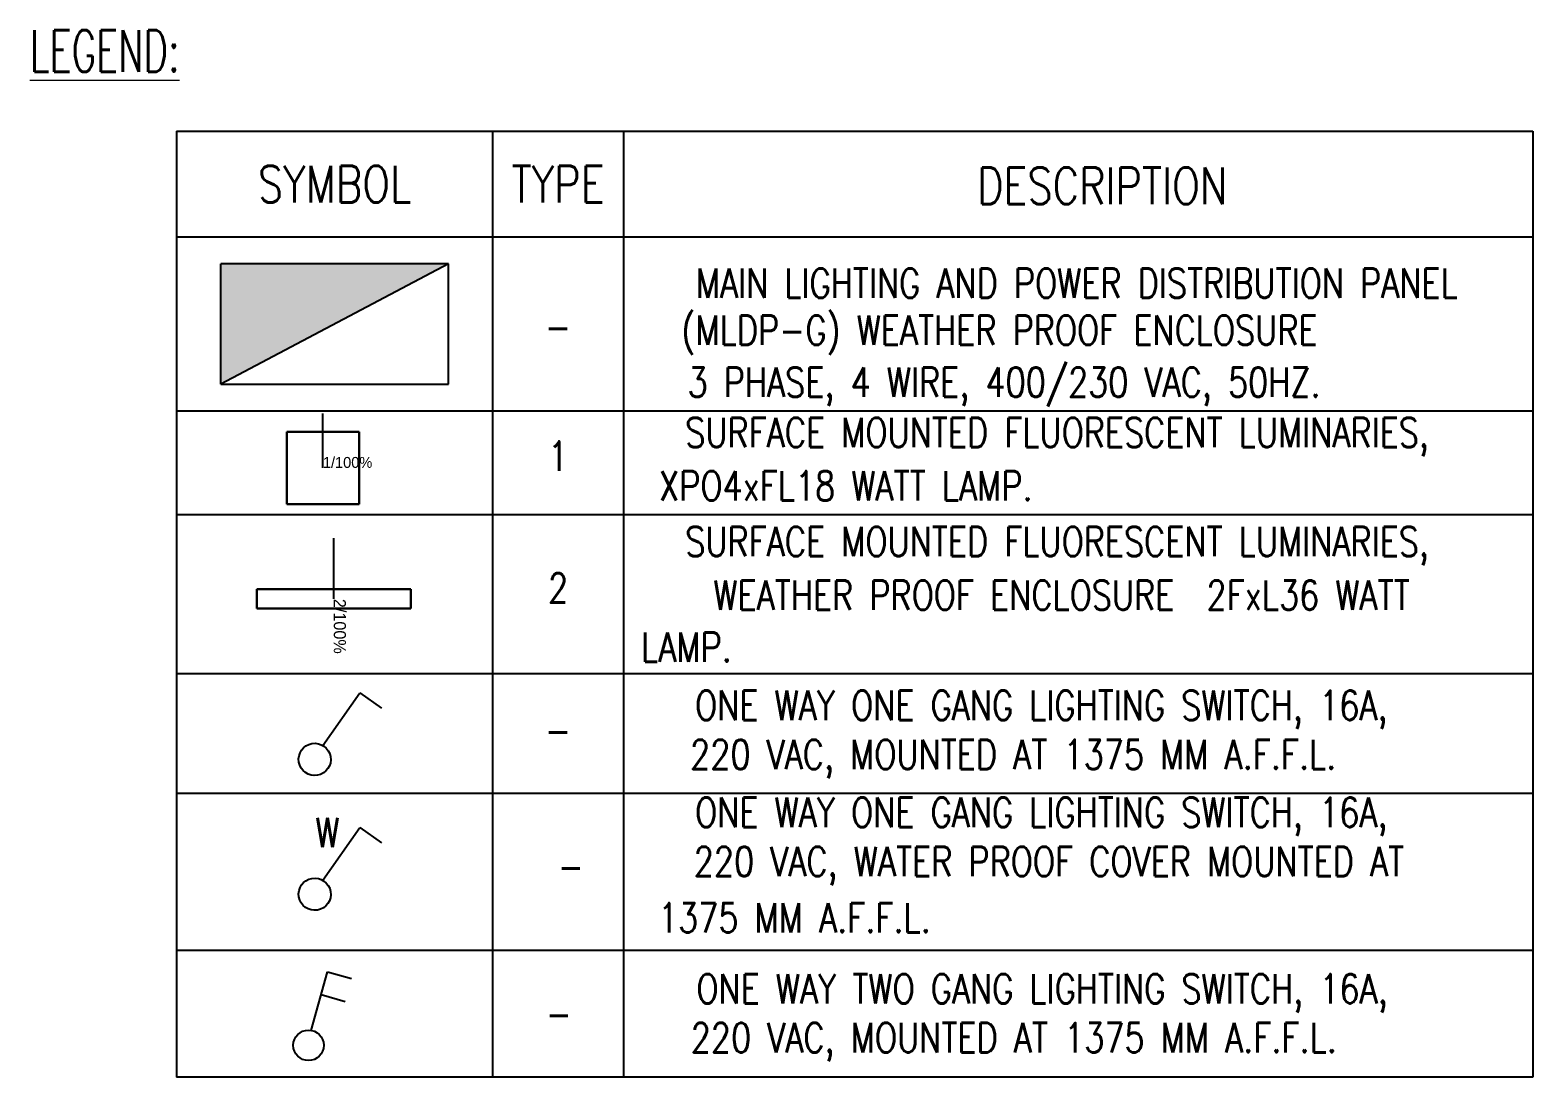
# Model space of a CAD drawing. Header units: millimetres. Extents: x 303 to 36482, y 801 to 16131.
# Drawn here: x 24071 to 36482, y 4523 to 13164 of the extents above; entities that cross this region are included whole.
import ezdxf
from ezdxf.enums import TextEntityAlignment as Align

# ---------------------------------------------------------------- set-up
doc = ezdxf.new("R2010")
doc.units = ezdxf.units.MM
doc.header["$MEASUREMENT"] = 0
for name, color, linetype in [('DLXLUM', 2, 'Continuous'), ('DLXLUMEX', 2, 'Continuous'), ('Layer1', 8, 'Continuous'), ('Sockets', 180, 'Continuous'), ('v.p', 7, 'Continuous')]:
    doc.layers.add(name, color=color, linetype=linetype)
for name, color, linetype, lineweight in [('E-LT-SW', 7, 'Continuous', 25), ('E-LT-TXT', 2, 'Continuous', 25), ('TEXT', 2, 'Continuous', 0)]:
    doc.layers.add(name, color=color, linetype=linetype, lineweight=lineweight)
doc.layers.get('Sockets').off()
doc.styles.add('EN-SCL', font='swisscl.ttf')
doc.styles.add('ROMDIM', font='romans.shx', dxfattribs={"width": 0.65})

# ---------------------------------------------------------------- blocks, each defined once
blk = doc.blocks.new('FAG')
at = {"lineweight": 0}
blk.add_hatch(color=13, dxfattribs=at).paths.add_polyline_path([(0.3, 0.041), (-0.3, 0.041), (-0.3, -0.275)])
at = {"layer": 'Layer1'}
for p, q in [((0.3, 0.041), (-0.3, 0.041)), ((-0.3, -0.275), (-0.3, 0.041)), ((0.3, 0.041), (-0.3, -0.275)), ((0.3, -0.275), (0.3, 0.041)), ((-0.3, -0.275), (0.3, -0.275))]:
    blk.add_line(p, q, dxfattribs=at)
blk = doc.blocks.new('SW01')
at = {"layer": 'E-LT-SW', "color": 7}
for p, q in [((41, 113.2), (222, 294.2)), ((222, 294.2), (296.4, 219.7))]:
    blk.add_line(p, q, dxfattribs=at)
blk.add_circle((0, 64), 64, dxfattribs=at)
blk = doc.blocks.new('E-SW02')
at = {"layer": 'E-LT-SW', "color": 7}
for p, q in [((21, 17), (113.7, 109.7)), ((113.7, 109.7), (151.8, 71.5)), ((77.5, 73.5), (115.6, 35.3))]:
    blk.add_line(p, q, dxfattribs=at)
blk.add_circle((0, -8.2), 32.8, dxfattribs=at)
at = {"layer": 'E-LT-TXT', "style": 'EN-SCL'}
blk.add_attdef('SWITCHE1 A/B', text='', height=250, dxfattribs=at).set_placement((-311.4, 4), align=Align.MIDDLE_CENTER)
blk = doc.blocks.new('*U248')
at = {"color": 1}
blk.add_line((0, 0), (0, 500), dxfattribs=at)
for p, q in [((332, 332), (-332, 332)), ((-332, 332), (-332, -332)), ((-332, 332), (-332, -332)), ((-332, -332), (-332, 332)), ((-332, 332), (-332, 332)), ((332, 332), (-332, 332)), ((-332, 332), (-332, 332)), ((-332, 332), (332, 332)), ((-332, -332), (-332, 332)), ((-332, 332), (332, 332)), ((332, -332), (332, 332)), ((332, 332), (332, 332)), ((332, 332), (332, 332)), ((332, 332), (332, -332)), ((332, -332), (332, 332)), ((332, 332), (332, -332)), ((-332, -332), (332, -332)), ((-332, -332), (332, -332)), ((332, -332), (-332, -332)), ((-332, -332), (-332, -332)), ((-332, -332), (-332, -332)), ((332, -332), (-332, -332)), ((332, -332), (332, -332)), ((332, -332), (332, -332))]:
    blk.add_line(p, q)
at = {"layer": 'DLXLUMEX', "color": 7}
blk.add_text('1/100%', height=100, dxfattribs=at).set_placement((0, 0))
blk = doc.blocks.new('*U249')
for p, q in [((80, 635), (-80, 635)), ((-80, 635), (-80, -635)), ((-80, 635), (-80, -635)), ((-80, -635), (-80, 635)), ((-80, 635), (-80, 635)), ((80, 635), (-80, 635)), ((-80, 635), (-80, 635)), ((-80, 635), (80, 635)), ((-80, -635), (-80, 635)), ((-80, 635), (80, 635)), ((80, -635), (80, 635)), ((80, -635), (80, 635)), ((80, 635), (80, 635)), ((80, 635), (80, -635)), ((80, 635), (80, 635)), ((80, 635), (80, -635)), ((-80, -635), (80, -635)), ((-80, -635), (80, -635)), ((80, -635), (-80, -635)), ((-80, -635), (-80, -635)), ((-80, -635), (-80, -635)), ((80, -635), (-80, -635)), ((80, -635), (80, -635)), ((80, -635), (80, -635))]:
    blk.add_line(p, q)
at = {"color": 1}
blk.add_line((0, 0), (-500, 0), dxfattribs=at)
at = {"layer": 'DLXLUMEX', "color": 7}
blk.add_text('2/100%', height=100, dxfattribs=at).set_placement((0, 0))
blk = doc.blocks.new('Lighting Legend')
at = {"layer": 'v.p', "linetype": 'Continuous'}
for p, q in [((22440, 17222), (22440, 14057)), ((25051, 17222), (25051, 14057)), ((26131, 17222), (26131, 14057)), ((33642, 17222), (33642, 14057)), ((33642, 14913), (22440, 14913)), ((22440, 14057), (22440, 12744)), ((33642, 14057), (22440, 14057)), ((33642, 14057), (22440, 14057)), ((25051, 14057), (25051, 12744)), ((26131, 14057), (26131, 12744)), ((33642, 14057), (33642, 12744)), ((22440, 12744), (22440, 9416)), ((33642, 12744), (22440, 12744)), ((33642, 12744), (22440, 12744)), ((25051, 12744), (25051, 9416)), ((26131, 12744), (26131, 9416)), ((33642, 12744), (33642, 9416)), ((33642, 11755), (22440, 11755)), ((33642, 10460), (22440, 10460)), ((26131, 9416), (22440, 9416)), ((33642, 9416), (22440, 9416))]:
    blk.add_line(p, q, dxfattribs=at)
for points in [[(22440, 17222), (33642, 17222)], [(22440, 16351), (33642, 16351)]]:
    blk.add_lwpolyline(points, dxfattribs=at)
at = {"layer": 'DLXLUM', "xscale": 0.9, "yscale": 0.9, "zscale": 0.9}
blk.add_blockref('*U248', (23649, 14444), dxfattribs=at)
at = {"layer": 'DLXLUM', "rotation": 270}
blk.add_blockref('*U249', (23739, 13363), dxfattribs=at)
at = {"layer": 'E-LT-SW', "xscale": 2.076144458640554, "yscale": 2.076144322301297, "zscale": 2.076144317611476, "rotation": 9.81018626064502}
for p in [(23604, 11907), (23604, 10794)]:
    blk.add_blockref('SW01', p, dxfattribs=at)
at = {"layer": 'E-LT-SW', "color": 7, "xscale": 3.83069351390165, "yscale": 3.830693513376172, "zscale": 3.830693513374298, "rotation": 29.48132203021233}
blk.add_blockref('E-SW02', (23515, 9705), dxfattribs=at)
at = {"layer": 'Layer1', "xscale": 3137.076982043006, "yscale": 3137.076982056553, "zscale": 3137.076982056401}
blk.add_blockref('FAG', (23746, 15999), dxfattribs=at)
at = {"layer": 'TEXT', "color": 4, "style": 'ROMDIM', "width": 0.65}
blk.add_text('%%ULEGEND:', height=343.7, dxfattribs=at).set_placement((21230, 17714))
at = {"layer": 'TEXT', "color": 2, "style": 'ROMDIM', "width": 0.8}
for s, height, p in [('SYMBOL', 303, (23746, 16787)), ('TYPE', 303, (25591, 16787)), ('DESCRIPTION', 303.03, (30086, 16773)), ('MAIN LIGHTING AND POWER DISTRIBUTION PANEL ', 242.42, (29942, 15968)), ('(MLDP-G) WEATHER PROOF ENCLOSURE ', 242.42, (29304, 15563)), ('-', 242, (25591, 15609)), ('3 PHASE, 4 WIRE, 400/230 VAC, 50HZ.', 242.42, (29275, 15134)), ('SURFACE MOUNTED FLUORESCENT LUMINARIES,', 242.42, (29713, 14700)), ('1', 242, (25591, 14541)), ('XPO4xFL18 WATT LAMP.', 242.42, (27968, 14296)), ('SURFACE MOUNTED FLUORESCENT LUMINARIES,', 242.42, (29713, 13799)), ('2', 242, (25592, 13453)), ('WEATHER PROOF ENCLOSURE  2FxL36 WATT', 242.42, (29750, 13394)), ('LAMP.', 242.4, (26652, 12965)), ('ONE WAY ONE GANG LIGHTING SWITCH, 16A, ', 242.42, (29649, 12447)), ('-', 242, (25591, 12276)), ('220 VAC, MOUNTED AT 1375 MM A.F.F.L.', 242.42, (29350, 12042)), ('ONE WAY ONE GANG LIGHTING SWITCH, 16A, ', 242.42, (29649, 11564)), ('W', 242, (23688, 11434)), ('220 VAC, WATER PROOF COVER MOUNTED AT', 242.42, (29646, 11159)), ('-', 242, (25696, 11155)), ('1375 MM A.F.F.L.', 242.42, (27543, 10731)), ('ONE WAY TWO GANG LIGHTING SWITCH, 16A, ', 242.42, (29655, 10108)), ('-', 242, (25597, 9938)), ('220 VAC, MOUNTED AT 1375 MM A.F.F.L.', 242.42, (29355, 9704))]:
    blk.add_text(s, height=height, dxfattribs=at).set_placement(p, align=Align.MIDDLE)

msp = doc.modelspace()

# ---------------------------------------------------------------- block references
at = {"layer": 'Sockets'}
msp.add_blockref('Lighting Legend', (2840, -4894), dxfattribs=at)

doc.saveas('drawing.dxf')
